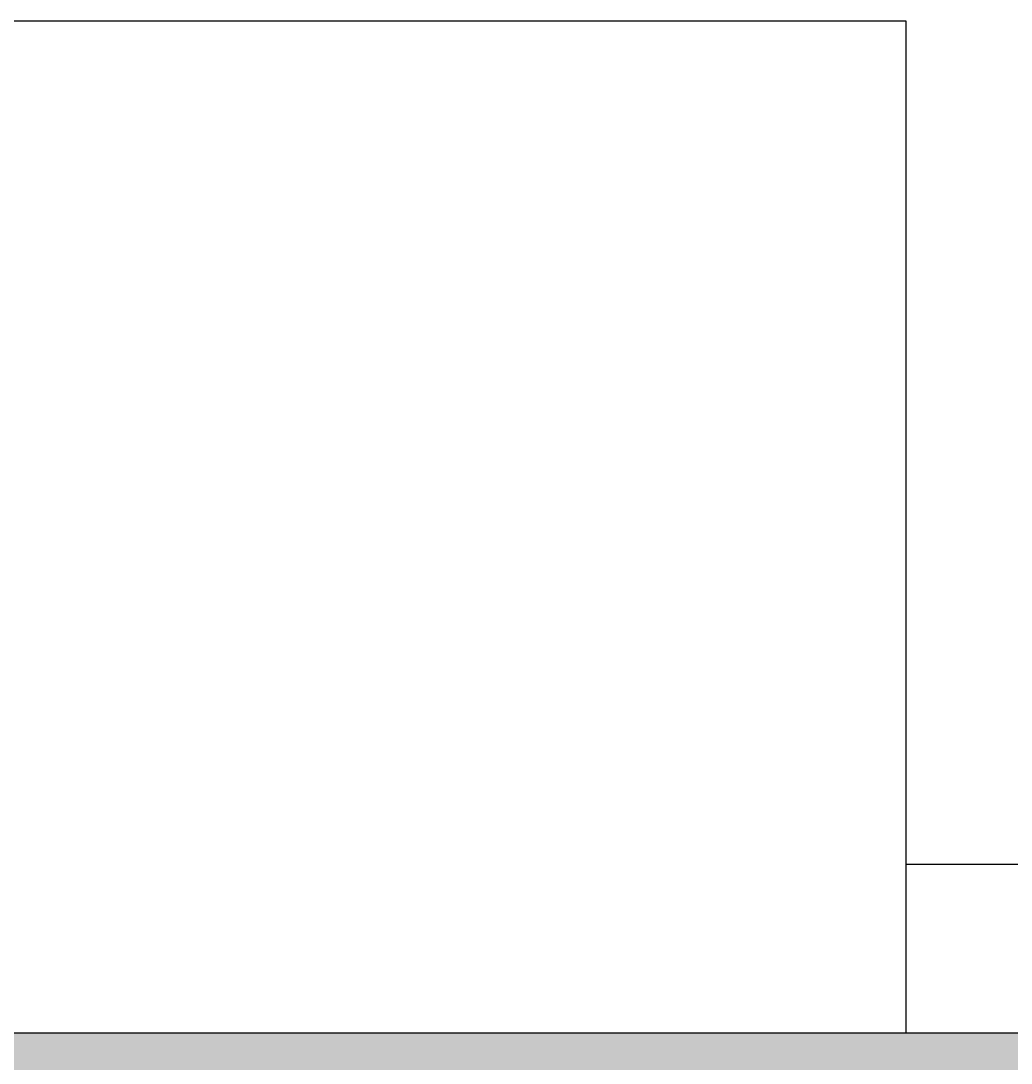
# Model space of a CAD drawing. Header units: inches. Extents: x 0.9 to 45.9, y 0.4 to 30.4.
# Drawn here: x 21.458 to 22.046, y 23.964 to 24.582 of the extents above; entities that cross this region are included whole.
import ezdxf

# ---------------------------------------------------------------- set-up
doc = ezdxf.new("R2010")
doc.units = ezdxf.units.IN
doc.header["$MEASUREMENT"] = 0
doc.layers.add('MUROS', color=9, linetype='Continuous')

msp = doc.modelspace()

# ---------------------------------------------------------------- hatches: boundary and pattern name
at = {"linetype": 'ByBlock', "ltscale": 0.01}
h = msp.add_hatch(dxfattribs=at)
h.set_pattern_fill('EARTH', color=34, scale=0.02, style=0)
h.set_pattern_definition([(0, (-1799.21716, -903.5179), (0.127, 0.127), [0.127, -0.127]), (0, (-1799.21716, -903.47028), (0.127, 0.127), [0.127, -0.127]), (0, (-1799.21716, -903.42265), (0.127, 0.127), [0.127, -0.127]), (90, (-1799.20129, -903.40678), (-0.127, 0.127), [0.127, -0.127]), (90, (-1799.15366, -903.40678), (-0.127, 0.127), [0.127, -0.127]), (90, (-1799.10604, -903.40678), (-0.127, 0.127), [0.127, -0.127])])
h.paths.add_polyline_path([(17.8583, 23.68165), (17.8583, 23.83165), (18.8583, 23.83165), (18.8583, 23.98165), (25.8583, 23.98165), (25.8583, 23.83165), (26.8583, 23.83165), (26.8583, 23.68165), (25.7083, 23.68165), (25.7083, 23.83165), (19.0083, 23.83165), (19.0083, 23.68165)])

# ---------------------------------------------------------------- linework, layer by layer
msp.add_line((21.9833, 24.58165, -0.104), (21.9833, 23.98165, -0.104))
at = {"color": 34, "linetype": 'ByBlock', "ltscale": 0.01, "elevation": -0.104}
msp.add_lwpolyline([(17.8583, 23.68165), (17.8583, 23.83165), (18.8583, 23.83165), (18.8583, 23.98165), (25.8583, 23.98165), (25.8583, 23.83165), (26.8583, 23.83165), (26.8583, 23.68165), (25.7083, 23.68165), (25.7083, 23.83165), (19.0083, 23.83165), (19.0083, 23.68165), (17.8583, 23.68165), (17.8583, 23.83165), (18.8583, 23.83165), (18.8583, 23.98165)], dxfattribs=at)
at = {"layer": 'MUROS'}
for p, q in [((20.39098, 24.58165, -0.104), (21.9833, 24.58165, -0.104)), ((21.9833, 24.08165, -0.104), (22.7833, 24.08165, -0.104)), ((18.8583, 23.98165, -0.104), (25.8583, 23.98165, -0.104))]:
    msp.add_line(p, q, dxfattribs=at)

doc.saveas('drawing.dxf')
